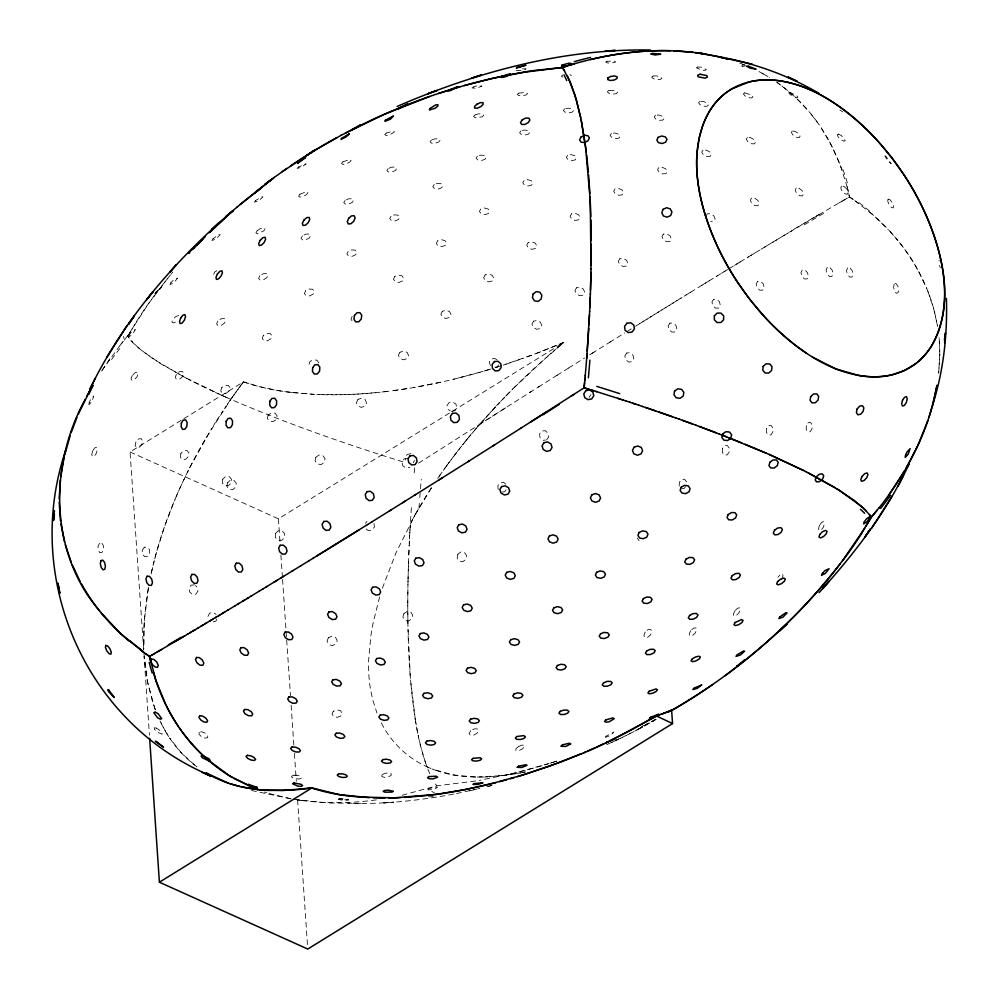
<?xml version="1.0" encoding="UTF-8"?>
<svg xmlns="http://www.w3.org/2000/svg" width="999" height="999" viewBox="0 0 999 999"><rect width="100%" height="100%" fill="white"/><g stroke="black" fill="none" stroke-linecap="round" stroke-linejoin="round"><path stroke-width="0.75" stroke-dasharray="5 3.75" d="M407.767 605.869L407.792 598.638M407.767 602.897L407.904 587.899M407.804 596.915L407.867 590.909M407.904 588.024L407.954 584.477M939.809 354.32L938.66 373.289M407.954 584.865L408.029 580.931M408.004 581.843L408.291 569.655M408.067 578.808L408.216 572.714M143.769 631.081L143.744 648.838M408.279 570.292L408.391 566.595M408.379 566.745L408.616 559.665M408.479 563.536L409.203 545.092M408.778 555.057L408.966 550.461M409.165 545.891L409.49 538.936M143.868 628.496L144.143 623.289M409.265 543.606L409.378 541.333M409.49 539.073L409.652 535.839M409.602 536.825L409.84 532.342M409.815 532.754L409.977 529.67M409.952 530.107L411.513 505.482M410.077 527.897L410.202 525.699M679.17 486.101L679.407 482.242L681.668 479.408L684.627 479.258L686.55 481.88M144.318 620.679L145.854 604.807M414.185 472.852L414.747 467.12M938.698 372.939L939.809 354.545L939.085 337.625M146.191 602.135L148.239 588.673M148.476 587.3L144.343 620.367L143.756 649.263M151.086 574.038C161.413 526.748 180.532 481.705 204.795 439.935M151.448 572.39L154.033 561.475M154.733 558.753L156.206 553.284M156.968 550.561L164.723 526.061L175.1 499.175M379.645 596.927L373.389 621.703A178.409 107.243 -65.7 0 0 370.891 635.701L368.668 659.565A146.703 88.187 -65.7 0 0 370.304 688.161L372.689 699.687L376.948 712.974M382.355 588.249L396.103 552.609L415.247 514.535M352.172 316.258L350.999 319.23L352.185 320.941M938.91 260.914L939.185 260.227M781.643 579.258L783.029 575.923L782.529 573.938L780.419 574.475L777.959 577.222M176.236 496.515L178.546 491.208M213.661 274.313L214.723 271.965L219.83 268.868M179.72 488.573L188.386 470.304M207.954 616.433L209.503 613.236L212.899 612.375L216.171 614.348M216.87 619.068L215.834 621.203L212.437 622.065M189.685 467.719L211.913 428.047M410.939 522.39L412.749 519.043M413.124 518.369L414.535 515.809M705.993 216.121L707.292 213.798L710.526 213.649L713.786 215.759L715.172 218.906L713.873 221.229L710.639 221.378M415.209 514.622L432.155 486.713M415.821 513.523L418.968 508.041M128.584 334.603L119.818 345.666M498.601 364.76L497.44 366.758L495.029 367.257M419.605 506.955L421.828 503.209A319.78 192.22 -65.7 0 1 431.668 487.45M129.558 332.942L148.027 304.345L167.67 278.334M206.244 437.462L231.581 398.226M213.636 425.262L215.147 422.864M413.199 462.637L414.535 460.514M216.671 420.454L222.864 410.964M589.048 397.515L590.983 394.58M224.425 408.628L226.011 406.293M437.687 478.434L442.632 471.328M227.597 403.958L230.794 399.35C287.7 423.913 346.328 444.28 405.482 462.662M231.431 398.439L234.877 393.606M231.943 397.727L232.58 396.828M109.927 358.753L100.837 372.09L120.28 345.105M546.54 439.985L548.638 437.013L548.089 433.166L545.204 430.706L541.67 431.068L539.56 434.041L540.109 437.874L543.006 440.334L545.354 440.097M443.344 470.317L445.492 467.32M233.716 395.217L234.365 394.318M234.74 393.793L235.764 392.357M235.527 392.694L238.087 389.173M447.165 465.01L441.895 472.352A319.78 192.22 -65.7 0 0 437.587 478.583M236.151 391.82L236.676 391.121M446.216 466.321L450.574 460.389M237.924 389.398L240.559 385.826M239.123 387.762L239.772 386.875M448.389 463.349L459.465 448.788M240.322 386.126L243.169 382.33M241.733 384.253L242.382 383.379M365.397 523.351L366.958 521.278M451.311 459.415L453.521 456.481M242.745 382.879L243.556 381.805L257.992 386.288L276.673 390.359A168.731 89.66 -3.9 0 0 286.426 391.87L313.349 394.355M454.258 455.519L456.481 452.622M457.23 451.66L464.747 442.17M460.214 447.839L461.725 445.941M506.106 489.847L504.545 491.808L500.936 492.095M685.564 486.688L684.053 488.573L681.093 488.723M462.475 444.992L463.998 443.119M464.622 442.332L465.646 441.071M170.454 274.925L157.305 291.596A675.711 540.297 50.6 0 0 150.986 300.162A690.484 552.31 50.4 0 0 138.861 317.744L127.722 336.114L124.326 340.122M121.691 343.344L123.039 341.683M465.509 441.233L467.794 438.449M466.271 440.309L467.033 439.373M467.694 438.573L477.023 427.485M468.556 437.512L470.866 434.752M171.079 274.163L172.827 272.065M471.628 433.828L473.176 431.993M474.712 430.169L478.071 426.273M477.822 426.561L480.969 422.939M478.596 425.649L479.383 424.762M480.157 423.863L499.625 402.497M481.78 422.015L485.027 418.356M485.839 417.445L489.098 413.823M489.922 412.924L491.558 411.138M492.382 410.239L495.679 406.693M496.503 405.806L504.795 397.09M500.636 401.423L511.5 390.272M505.631 396.228L512.862 388.898M512.337 389.423L515.072 386.7A638.111 383.566 -65.7 0 1 542.32 361.014L563.861 342.382L535.601 353.721L503.296 365.085M514.023 387.737L546.478 357.292M547.34 356.531L552.547 351.985M553.409 351.236L556.018 349.001M556.893 348.251L558.628 346.778M559.502 346.041L562.112 343.831M562.699 75.037L561.338 76.186L562.949 77.16M562.986 343.107L563.861 342.382L543.643 350.624M418.593 463.149L531.106 391.62M538.261 387.1L560.027 373.414M529.47 392.644L539.66 386.226M568.631 368.007L584.627 357.979M556.955 375.349L570.042 367.132M591.957 353.396L610.851 341.596M589.772 354.77L594.143 352.035M626.972 331.556L631.393 328.808M609.515 342.432L624.787 332.917M639.497 323.776L686.575 294.68M635.451 326.286L639.947 323.489A856.817 28.771 -33.2 0 1 682.03 297.477M143.669 650.062L130.057 451.96L182.842 419.33M183.941 418.656L243.556 381.805M130.057 451.96L278.421 518.806L563.861 342.382M686.101 294.98L690.371 292.345M701.66 285.427L706.068 282.717M702.135 285.127L690.147 292.482M716.433 276.386L727.771 269.468M709.078 280.881L717.694 275.612M705.381 283.142L709.977 280.332M734.452 265.397L737.999 263.237M729.02 268.706L741.533 261.101M721.503 273.289L725.274 270.991M747.165 257.68L751.985 254.757M740.022 262.013L748.526 256.855M760.988 249.313L765.634 246.516M755.431 252.685L762.249 248.551M750.686 255.544L757.592 251.361M772.314 242.495L777.309 239.485M768.98 244.493L774.138 241.396M764.347 247.29L770.916 243.331M783.516 235.764L791.82 230.806M780.431 237.612L788.623 232.705M775.624 240.497L782.18 236.563M789.535 232.168L816.495 216.146M816.37 216.209L819.305 214.485M818.88 214.735L840.783 201.923M841.658 201.411L849.437 196.915L853.283 199.513M838.985 202.959L842.307 201.036M846.315 198.714L847.464 198.064M843.743 200.212L845.079 199.438M848.501 197.452L849.437 196.915L858.416 203.184M656.281 719.317L649.462 723.189M637.999 729.407L654.857 720.129L634.84 731.068M644.33 726.011L646.041 725.074M640.921 727.859L642.632 726.935M655.656 719.243L649.712 722.364M639.21 728.771L632.379 732.342M645.566 724.487L648.326 723.076M633.778 731.618L622.19 737.437M630.669 733.216L625.536 735.788M641.408 726.573L644.18 725.174M620.416 738.298L622.127 737.474M618.706 739.123L615.284 740.746M614.123 741.283L621.128 737.949L608.753 743.706M611.875 742.332L613.586 741.545M606.755 744.667L608.466 743.893M178.521 315.459L175.487 316.77L172.765 319.505L171.94 322.053L173.489 322.939L176.523 321.628M540.709 351.773L534.802 354.021M531.83 355.144L522.827 358.416M519.817 359.49L513.736 361.601M510.676 362.637L504.52 364.685M475.611 781.018L436.75 785.813L401.885 795.329M554.632 761.812L556.88 761.076M501.86 365.547L494.68 367.832M556.306 761.263L544.842 764.847M495.204 367.669L498.326 366.683M550.124 763.236L553.508 762.162M548.988 763.573L514.66 773.051L479.195 780.419M485.939 370.492L492.082 368.631M488.936 369.593L482.629 371.466M542.045 765.684L531.918 768.581A805.331 644.03 50.6 0 1 504.12 775.474L476.186 777.135M483.004 371.353C429.145 387.025 373.014 396.64 316.77 394.505M480.057 372.215L453.084 379.358M456.506 793.531L476.91 789.098M469.455 790.908L479.97 788.361M440.971 382.167L413.261 387.612M451.398 411.438L455.069 410.639L456.918 407.53L455.844 403.946L452.485 401.985L448.801 402.784L446.953 405.881L448.039 409.465L450.274 410.776M410.989 453.658L407.242 454.445L405.232 457.629L405.844 460.114M407.754 458.216L403.996 459.003L401.973 462.187L402.872 465.921L406.168 468.007L409.927 467.22M525.599 771.89L522.265 772.564M524.812 772.052L517.869 773.401M520.616 772.889L495.192 776.448M453.621 794.118C419.043 800.586 383.853 804.37 348.651 803.333M515.571 773.8L506.406 775.199M407.018 388.636L389.747 391.096M376.361 799.874C350.137 803.483 323.364 803.87 297.153 799.799M386.988 391.433L378.671 392.37M375.899 392.644L356.418 394.155A232.717 123.664 -3.9 0 1 343.294 394.692L317.133 394.53L291.558 392.532M194.543 584.865L191.096 585.189L189.061 588.136L189.623 591.97L192.457 594.455L195.891 594.13L197.927 591.183L197.365 587.35L195.479 585.689M522.465 68.769L526.061 68.931L520.804 70.604L516.046 70.542M433.204 796.69L428.509 796.815M494.155 776.523L488.399 776.91M487.574 776.947L485.114 777.047M484.303 777.072L467.382 776.747M360.701 803.358L328.321 802.946L296.091 799.637M475.374 777.122L452.559 774.824L432.555 769.143M466.583 776.685L462.637 776.323A319.78 192.22 -65.7 0 1 440.134 771.79L437.599 770.953M294.405 799.412L303.359 800.686L298.926 800.174M290.584 798.775L251.398 790.471M291.071 798.775L269.081 793.506M745.042 66.034L741.683 65.884L745.741 67.832M264.348 792.007L266.708 792.769M436.763 770.679C412.937 762.786 392.407 745.391 381.318 722.789M739.56 63.037L745.104 65.172M742.557 64.161L745.429 65.297M430.969 768.506L426.923 766.745L425.899 763.923M226.598 397.502L230.794 399.35L215.397 392.445M226.011 397.24L223.064 395.929M222.477 395.666L183.966 376.96L154.121 359.515M213.761 391.695L207.342 388.673M205.769 387.924L199.638 384.952M198.139 384.215L192.308 381.293M190.884 380.569L188.087 379.121M186.701 378.409L160.702 363.723L142.32 351.074M758.94 71.516L768.006 76.598M761.925 73.102L769.692 77.635M496.865 359.665L494.605 358.391L490.984 359.153L489.248 362.137L490.434 365.597M569.88 74.625L571.49 75.599M839.859 110.002L842.669 111.813M153.172 358.878L139.398 348.713L130.794 340.384M776.648 82.205C793.281 93.756 807.741 108.367 819.317 124.975M777.135 82.542L779.545 84.266M854.744 200.537L872.602 214.548L888.248 229.57M366.196 529.033L368.269 530.594L372.115 530.057L374.438 526.948L373.901 523.089M197.053 766.882C180.969 755.094 168.431 738.873 159.99 720.878M781.917 86.014L795.341 97.303M194.53 764.972L181.331 752.821L169.755 738.161M141.596 350.499L132.904 342.707L127.722 336.114L128.571 337.512M869.817 212.175C888.96 228.234 905.431 247.602 917.557 269.493M505.644 484.128L503.796 482.43L500.187 482.729L497.864 485.676L498.176 489.56M797.452 99.288L809.24 111.876M890.171 231.631L897.676 240.284M811.063 114.061L819.567 125.35L828.383 139.46M436.75 785.813L435.402 783.978M899.5 242.545C915.034 262.013 926.91 284.503 933.653 308.516M318.868 362.912L316.983 360.252L313.286 359.702L309.927 361.601L308.891 364.81L310.764 367.47M637.25 538.099L639.035 540.696M821.203 127.76L832.991 148.177L842.194 170.167M168.694 736.55L166.633 733.266M165.634 731.593L160.052 721.003M829.707 141.858L839.709 163.399L847.339 187.437M918.98 272.128L926.697 288.436M429.795 773.763C417.345 744.417 413.748 712.225 410.577 680.781M927.971 291.583L933.615 308.366L937.649 326.461M155.22 709.565L153.097 703.533M155.27 709.69L147.652 682.717L143.956 653.796M425.562 762.949L421.029 747.639M152.435 701.485L147.09 679.795L144.093 656.256L149.438 735.189M934.54 311.788L937.899 328.109M847.152 186.713L849.437 196.915L848.576 192.645M420.616 745.966L418.206 735.351M939.622 265.309L940.209 267.807M847.789 189.261L848.201 191.009M417.832 733.491L415.671 721.728M415.322 719.68L410.364 678.259M410.377 678.433L407.942 626.398M939.197 338.723L939.809 351.186M410.164 675.724L409.278 662.662M278.421 518.806L280.12 543.656M280.894 555.019L282.455 577.834M282.555 579.383L286.576 638.411M286.688 639.959L290.497 695.878M291.134 705.194L293.881 745.579M294.418 753.346L296.316 781.305M297.59 799.937L307.754 949.05M409.128 659.977L408.391 643.493M408.291 640.684L407.992 629.283M407.942 626.548L407.767 605.681M407.892 623.501L407.767 608.841M291.621 392.42A154.833 82.28 -3.9 0 1 243.431 381.905M479.32 424.525A805.331 27.223 -33.2 0 1 506.318 407.405M858.953 202.635A323.414 268.756 -30.3 0 1 870.291 211.713M843.056 169.755A330.969 254.121 -35.3 0 1 848.276 186.226M111.551 359.528A323.414 262.113 -28.8 0 1 121.416 346.553M804.257 224.837A684.015 22.215 -33.1 0 1 824.45 212.912M794.043 229.246A790.209 26.873 -33.2 0 1 818.556 214.698M124.063 338.848A314.935 52.085 13.8 0 1 123.664 336.338M434.278 792.644A312.937 66.421 -83.3 0 1 431.78 791.408M418.968 508.329A312.937 59.965 -86.7 0 1 419.368 502.822M419.767 497.514A312.937 59.965 -86.7 0 1 421.266 479.295M275.387 533.566L275.337 537.462L278.022 540.234L281.868 540.259L284.628 537.524L284.678 533.628L281.993 530.856L278.147 530.831L275.387 533.566M766.583 428.608L766.47 432.492L768.268 435.089L770.903 434.89L772.851 432.005L772.951 428.121L771.166 425.524L768.518 425.724L766.583 428.608M722.477 448.588L722.352 452.46L724.263 455.082L727.085 454.907L729.17 452.035L729.295 448.164L727.384 445.542L724.562 445.716L722.477 448.588M806.368 425.624L806.168 429.483L807.729 432.03L810.139 431.78L812 428.871L812.199 425.012L810.639 422.465L808.216 422.714L806.368 425.624M199.188 732.217L199.026 734.253L201.436 736.7L204.995 738.124L207.617 737.687L207.78 735.651L205.369 733.204L201.81 731.78L199.188 732.217M381.98 774.837L381.805 776.523L384.415 777.397L388.261 776.935L391.096 775.411L391.271 773.726L388.661 772.851L384.815 773.313L381.98 774.837M227.385 482.904L226.998 486.7L229.32 489.435L232.979 489.522L235.839 486.913L236.226 483.116L233.903 480.369L230.245 480.282L227.385 482.904M222.74 479.158L222.327 482.929L224.613 485.664L228.247 485.739L231.106 483.116L231.506 479.333L229.221 476.61L225.587 476.535L222.74 479.158M89.211 402.609L88.886 404.732L91.883 401.523L93.794 395.954L90.784 399.15L89.211 402.609M180.919 453.296L180.332 456.955L182.255 459.453L185.577 459.328L188.336 456.643L188.936 452.984L187 450.487L183.691 450.611L180.919 453.296M888.086 199.163L887.736 201.211L889.11 204.633L891.383 207.417L893.231 207.942L893.568 205.894L892.207 202.485L889.922 199.7L888.086 199.163M315.796 457.292L315.16 461.001L317.407 463.998L321.241 464.523L324.4 462.275L325.037 458.566L322.789 455.569L318.956 455.032L315.796 457.292M457.854 554.258L457.155 558.079L459.215 561.151L462.812 561.675L465.859 559.353L466.545 555.544L464.498 552.459L460.901 551.935L457.854 554.258M894.167 284.128L893.581 287.25L894.492 291.021L896.365 293.256L898.089 292.632L898.663 289.51L897.764 285.739L895.891 283.504L894.167 284.128M135.901 441.883L135.152 445.454L136.588 447.664L139.373 447.215L141.858 444.38L142.607 440.809L141.171 438.598L138.399 439.048L135.901 441.883M92.582 451.011L91.758 454.607L92.557 456.68L94.53 456.006L96.503 452.972L97.328 449.375L96.528 447.302L94.555 447.989L92.582 451.011M268.194 415.035L267.382 418.544L269.43 421.278L273.127 421.64L276.323 419.418L277.135 415.909L275.087 413.174L271.391 412.812L268.194 415.035M403.933 613.511L402.897 617.157L404.745 620.242L408.379 620.966L411.688 618.905L412.712 615.259L410.864 612.175L407.23 611.45L403.933 613.511M221.703 387.699L220.767 391.009L222.54 393.369L226.011 393.381L229.121 391.046L230.07 387.724L228.284 385.377L224.825 385.364L221.703 387.699M819.642 525.062L818.531 528.583L819.18 530.669L821.178 530.119L823.376 527.235L824.475 523.713L823.838 521.628L821.84 522.19L819.642 525.062M605.881 736.263L605.519 737.412L610.988 735.202L613.985 731.992L605.881 736.263M176.336 374.375L175.275 377.56L176.698 379.495L179.77 379.071L182.705 376.523L183.779 373.339L182.355 371.403L179.271 371.828L176.336 374.375M129.433 334.79L128.671 336.925L132.343 334.69L135.377 329.495L131.706 331.73L129.433 334.79M328.309 637.824L327.06 641.271L328.771 644.492L332.467 645.616L335.951 643.968L337.212 640.521L335.489 637.3L331.805 636.176L328.309 637.824M263.399 335.427L262.275 338.449L263.986 340.671L267.52 340.809L270.816 338.773L271.94 335.764L270.242 333.541L266.696 333.404L263.399 335.427M132.218 375.699L131.019 378.833L131.943 380.444L134.44 379.583L137.05 376.76L138.249 373.626L137.325 372.015L134.828 372.877L132.218 375.699M841.495 186.026L840.733 188.024L842.157 191.259L844.942 193.818L847.464 194.218L848.226 192.208L846.802 188.973L844.018 186.413L841.495 186.026M645.254 632.005L643.88 635.352L644.792 637.612L647.477 637.487L650.337 635.027L651.723 631.693L650.799 629.42L648.126 629.557L645.254 632.005M847.614 267.982L846.515 270.604L847.339 274.35L849.6 277.023L851.972 277.073L853.059 274.45L852.234 270.704L849.974 268.032L847.614 267.982M217.819 321.066L216.596 323.926L218.032 325.699L221.291 325.349L224.463 323.102L225.687 320.242L224.251 318.469L220.991 318.818L217.819 321.066M305.619 290.796L304.383 293.556L306.056 295.679L309.628 295.929L313.037 294.143L314.26 291.371L312.587 289.248L309.016 289.011L305.619 290.796M827.247 267.432L826.073 270.03L826.935 273.751L829.345 276.398L831.867 276.436L833.054 273.826L832.179 270.117L829.782 267.457L827.247 267.432M394.767 276.436L393.519 279.183L395.229 281.668L398.913 282.43L402.41 281.019L403.658 278.271L401.935 275.786L398.251 275.025L394.767 276.436M734.877 610.814L733.366 614.073L733.89 616.058L736.138 615.621L738.798 613.024L740.309 609.777L739.784 607.779L737.537 608.216L734.877 610.814M690.771 630.656L689.248 633.89L689.884 635.976L692.319 635.689L695.129 633.191L696.653 629.957L696.003 627.872L693.568 628.159L690.771 630.656M333.329 711.188L332.005 713.948L333.666 716.495L337.337 717.332L340.846 715.971L342.17 713.211L340.497 710.664L336.838 709.827L333.329 711.188M796.215 188.037L795.192 190.147L796.603 193.319L799.625 195.704L802.484 195.891L803.508 193.781L802.097 190.609L799.075 188.237L796.215 188.037M802.222 270.017L800.961 272.627L801.86 276.311L804.407 278.921L807.092 278.921L808.366 276.311L807.467 272.627L804.919 270.017L802.222 270.017M357.979 399.425L356.381 402.659L357.767 405.956L361.313 407.38L364.96 406.081L366.558 402.847L365.172 399.55L361.626 398.126L357.979 399.425M259.89 275.774L258.591 278.371L260.052 280.02L263.424 279.77L266.733 277.772L268.032 275.175L266.571 273.514L263.199 273.763L259.89 275.774M348.189 251.436L346.903 253.983L348.539 256.019L352.147 256.343L355.607 254.77L356.893 252.223L355.257 250.187L351.648 249.862L348.189 251.436M399.962 352.247L398.414 355.307L399.85 358.429L403.421 359.802L407.043 358.616L408.591 355.569L407.155 352.435L403.584 351.061L399.962 352.247M170.954 282.63L169.93 284.628L173.863 282.842L177.56 278.122L173.614 279.907L170.954 282.63M442.382 311.263L440.871 314.136L442.345 317.133L445.929 318.506L449.525 317.432L451.036 314.56L449.562 311.551L445.979 310.19L442.382 311.263M99.563 543.281L98.014 546.166L98.089 550.062L99.725 552.672L101.973 552.472L103.509 549.587L103.446 545.691L101.811 543.081L99.563 543.281M757.592 281.368L756.181 284.016L757.105 287.675L759.827 290.209L762.749 290.135L764.16 287.487L763.236 283.828L760.514 281.293L757.592 281.368M751.535 198.102L750.361 200.312L751.76 203.446L754.932 205.682L758.004 205.694L759.19 203.484L757.791 200.337L754.62 198.114L751.535 198.102M437.712 240.834L436.338 243.381L437.937 245.816L441.57 246.703L445.129 245.542L446.503 242.994L444.905 240.572L441.258 239.673L437.712 240.834M485.139 274.925L483.666 277.635L485.164 280.532L488.748 281.918L492.32 280.969L493.793 278.259L492.307 275.362L488.711 273.988L485.139 274.925M257.13 230.757L255.931 232.904L257.405 233.816L263.861 230.831L265.047 228.684L263.574 227.76L260.289 228.621L257.13 230.757M391.046 216.209L389.71 218.569L391.333 220.529L394.967 220.929L398.464 219.555L399.787 217.183L398.164 215.222L394.543 214.822L391.046 216.209M528.171 242.557L526.735 245.105L528.246 247.902L531.83 249.325L535.377 248.514L536.825 245.966L535.302 243.169L531.73 241.758L528.171 242.557M302.36 235.951L301.011 238.324L302.497 239.897L305.956 239.735L309.34 237.949L310.689 235.577L309.203 234.003L305.756 234.166L302.36 235.951M663.386 234.116L661.987 236.563L663.361 239.723L666.683 241.746L670.029 241.446L671.428 238.998L670.054 235.826L666.72 233.816L663.386 234.116M428.471 788.835L427.884 789.872L433.878 789.485L437.55 787.249L435.314 786.975L428.471 788.835M713.486 299.35L711.95 302.06L712.861 305.719L715.696 308.204L718.793 308.042L720.341 305.332L719.417 301.661L716.583 299.188L713.486 299.35M533.578 321.166L531.943 324.026L533.191 327.385L536.6 329.283L540.159 328.596L541.795 325.736L540.559 322.377L537.15 320.492L533.578 321.166M576.535 287.799L574.974 290.522L576.273 293.806L579.67 295.704L583.179 295.13L584.74 292.407L583.428 289.123L580.032 287.225L576.535 287.799M619.792 258.753L618.319 261.338L619.655 264.548L623.026 266.496L626.46 266.046L627.946 263.461L626.598 260.252L623.226 258.304L619.792 258.753M155.819 292.07L154.758 293.881L158.254 291.371L161.813 286.713L155.819 292.07M480.794 208.991L479.42 211.363L481.019 213.699L484.665 214.648L488.211 213.649L489.585 211.276L487.987 208.928L484.34 207.979L480.794 208.991M571.478 213.886L570.067 216.271L571.603 218.993L575.174 220.454L578.683 219.805L580.082 217.42L578.558 214.698L574.987 213.224L571.478 213.886M792.257 130.994L791.358 132.517L793.019 135.09L796.278 137.225L799.225 137.662L800.124 136.139L798.451 133.554L795.192 131.431L792.257 130.994M345.08 200.462L343.768 202.647L345.354 204.096L348.876 203.983L352.297 202.36L353.596 200.175L352.023 198.726L348.489 198.838L345.08 200.462M669.829 323.214L668.156 326.011L669.03 329.695L671.952 332.13L675.187 331.88L676.86 329.096L675.986 325.399L673.076 322.964L669.829 323.214M615.034 188.873L613.673 191.096L615.222 193.769L618.768 195.317L622.24 194.83L623.588 192.607L622.04 189.935L618.493 188.386L615.034 188.873M434.14 184.528L432.792 186.713L434.403 188.599L438.037 189.073L441.558 187.874L442.907 185.689L441.296 183.804L437.662 183.317L434.14 184.528M524.113 180.507L522.739 182.705L524.338 184.965L527.984 185.976L531.53 185.14L532.904 182.942L531.293 180.669L527.647 179.67L524.113 180.507M658.853 167.557L657.554 169.63L659.115 172.253L662.637 173.901L666.033 173.601L667.32 171.528L665.759 168.906L662.25 167.258L658.853 167.557M626.635 353.034L624.825 355.906L625.636 359.64L628.583 362.05L631.942 361.725L633.753 358.853L632.941 355.132L629.994 352.709L626.635 353.034M747.377 137.512L746.278 139.236L747.901 141.821L751.285 143.731L754.457 143.868L755.556 142.145L753.933 139.573L750.549 137.65L747.377 137.512M470.766 730.719L469.105 733.341L470.192 735.227L473.401 735.264L476.835 733.428L478.496 730.806L477.41 728.933L474.213 728.895L470.766 730.719M702.946 150.2L701.735 152.11L703.321 154.708L706.78 156.481L710.089 156.381L711.3 154.47L709.715 151.873L706.256 150.1L702.946 150.2M213.112 238.661L211.9 240.497L216.009 239.036L220.13 234.74L218.931 234.59L213.112 238.661M299.875 194.268L298.576 196.241L300.025 197.128L303.371 196.416L306.656 194.518L307.967 192.557L306.518 191.671L299.875 194.268M567.644 155.307L566.296 157.33L567.907 159.528L571.54 160.627L575.062 159.952L576.423 157.929L574.812 155.732L571.178 154.645L567.644 155.307M388.149 168.569L386.8 170.554L388.361 171.953L391.92 171.94L395.392 170.517L396.74 168.519L395.192 167.12L391.633 167.145L388.149 168.569M477.46 156.106L476.086 158.104L477.697 159.915L481.331 160.477L484.877 159.44L486.251 157.43L484.64 155.632L481.006 155.07L477.46 156.106M144.268 547.252L142.27 550.162L142.445 554.045L144.693 556.643L147.69 556.406L149.688 553.496L149.513 549.612L147.265 547.015L144.268 547.252M611.425 133.466L610.102 135.315L611.725 137.462L615.334 138.636L618.831 138.174L620.154 136.326L618.531 134.178L614.922 132.992L611.425 133.466M520.991 130.844L519.617 132.667L521.216 134.403L524.862 135.027L528.409 134.191L529.795 132.355L528.184 130.619L524.55 129.995L520.991 130.844M431.468 140.06L430.07 141.87L431.605 143.194L435.189 143.257L438.711 142.033L440.097 140.222L438.561 138.898L434.977 138.836L431.468 140.06M342.907 161.801L341.521 163.586L342.944 164.423L346.341 163.836L349.725 162.163L351.111 160.389L349.687 159.54L342.907 161.801M255.707 200.449L254.358 202.123L258.566 200.861L262.999 196.978L261.813 196.803L255.707 200.449M564.747 108.841L563.374 110.464L564.972 112.125L568.618 112.825L572.165 112.175L573.551 110.552L571.94 108.891L568.306 108.192L564.747 108.841M655.556 115.235L654.158 116.846L655.681 118.943L659.24 120.292L662.737 120.105L664.135 118.506L662.612 116.408L659.065 115.047L655.556 115.235M475.012 114.885L473.576 116.483L475.099 117.72L482.242 116.833L483.678 115.222L482.142 113.986L478.558 113.849L475.012 114.885M386.201 133.092L384.74 134.665L386.138 135.439L389.573 134.952L394.493 131.918L393.094 131.144L386.201 133.092M298.639 166.945L297.178 168.444L301.448 167.295L306.131 163.824L298.639 166.945M608.753 90.372L607.38 91.783L608.99 93.344L612.624 94.143L616.171 93.719L617.532 92.308L615.921 90.747L608.753 90.372M699.937 101.299L698.551 102.66L700.037 104.683L703.533 106.194L706.98 106.306L708.366 104.957L706.88 102.934L703.383 101.411L699.937 101.299M518.781 93.094L517.32 94.48L518.831 95.617L522.427 95.817L526.011 94.98L527.46 93.594L525.949 92.47L518.781 93.094M518.294 746.64L515.846 748.913L515.921 750.611L518.469 750.736L521.99 749.213L524.425 746.94L524.363 745.242L521.815 745.129L518.294 746.64M653.034 76.049L651.698 77.198L653.309 78.646L656.942 79.558L660.451 79.396L661.788 78.259L660.164 76.798L656.543 75.887L653.034 76.049M744.717 92.845L743.368 93.869L744.817 95.804L748.214 97.515L751.573 98.014L752.921 97.003L751.473 95.067L744.717 92.845M473.576 86.901L472.003 88.012L476.798 88.199L481.955 86.026L477.147 85.852L473.576 86.901M606.955 61.251L605.644 62.1L607.305 62.9L610.976 63.199L615.809 61.963L614.148 61.151L606.955 61.251M697.664 67.008L696.39 67.795L701.635 70.167L705.094 70.342L706.368 69.555L701.123 67.183L697.664 67.008M790.084 92.445L788.835 92.969L790.246 94.755L796.678 97.777L797.926 97.253L796.515 95.479L790.084 92.445M838.598 134.141L837.237 134.69L838.198 136.988L840.933 139.685L843.843 141.209L845.216 140.647L841.508 135.652L838.598 134.141M294.043 775.199L291.621 776.161L292.033 777.709L298.913 779.108L301.336 778.146L300.924 776.598L297.902 775.374L294.043 775.199M339.747 799L338.524 799.462L343.956 800.436L348.651 799.924L339.747 799M340.222 798.551L338.211 799.113L342.482 800.074L348.276 799.35L340.222 798.551M491.845 785.476L485.901 786.925L491.82 785.489M384.815 802.809L383.666 802.946L393.781 802.197L384.815 802.809M156.381 728.109L154.283 727.771L154.483 729.332L156.855 731.867L162.1 734.228L161.9 732.679L159.528 730.144L156.381 728.109M885.851 156.231L884.764 155.881L887.774 160.851L891.208 163.624L885.851 156.231"/><path stroke-width="1.5" d="M946.415 298.351C947.502 334.403 943.618 370.529 932.616 404.982L928.895 417.495M591.096 265.322L591.233 244.156M591.033 269.181L590.247 200.762L585.464 145.654L581.231 120.142L576.435 100L570.229 81.943L563.598 69.368L562.25 67.532L523.389 72.328L493.044 78.259L464.173 85.589M59.191 499.025L60.34 480.057M591.046 268.868L590.359 294.493M590.971 272.415L590.509 290.147M590.384 293.681L589.647 311.513M590.259 297.215L589.822 307.742M589.66 311.213L586.7 358.379M589.497 314.685L588.948 324.95M588.761 328.321L587.262 350.986M587.037 354.071L585.227 376.024M585.289 375.274L584.078 387.837L520.541 428.409M584.815 380.507L585.014 378.321M584.615 382.555L584.078 387.837L596.69 391.67M54.446 514.448L53.559 520.504L54.308 510.626L54.558 511.276M60.714 476.873L64.061 457.842M936.962 385.264C929.058 430.557 907.242 472.527 878.72 508.241M936.837 386.001L932.616 404.982M64.785 454.682L70.105 435.851M66.384 448.364C22.977 573.126 81.394 715.784 201.536 771.74M71.141 432.742L76.935 417.42M927.859 420.604L918.131 444.917L906.28 467.907M78.247 414.31L90.472 389.448M85.102 399.612C48.951 465.272 49.313 552.297 99.5 610.801M95.392 378.097L89.635 389.535C123.214 320.092 174.775 260.539 233.017 210.577L209.778 232.143M819.068 592.657C851.523 556.893 881.68 518.444 903.608 475.249M898.188 485.976L909.365 463.811M86.576 396.728L89.61 391.021M906.655 467.457L908.228 464.473M904.682 470.641L889.073 494.592M865.958 526.198L871.278 517.232L879.182 507.679M864.622 528.371L842.469 560.726M127.148 325.362L106.943 357.13M861.513 533.304L871.278 517.232L877.309 510.002M871.852 527.984L892.057 496.216M867.082 533.404L864.697 537.375L870.416 528.995L867.794 532.405M842.881 560.189L840.072 563.898A790.209 631.868 50.6 0 1 816.458 592.532C788.96 623.676 757.866 651.585 724.4 676.173M737.387 665.509L736.775 666.321L744.505 659.827M840.184 563.748C794.43 623.214 736.425 673.114 671.453 710.551M189.935 251.698L188.674 253.296L189.598 252.909M193.544 248.701L202.797 239.098M196.803 245.279L205.095 236.788M190.846 250.811L194.355 247.627M209.203 232.705L229.495 213.711M232.954 210.639L236.925 207.18M236.588 207.467L274.35 177.36M240.197 204.37L270.417 180.27M273.976 177.635L286.85 168.456M282.317 171.628L313.374 151.174L341.159 135.265M712.662 684.54L708.603 687.324A856.817 685.177 50.5 0 1 670.841 710.913M571.116 396.141L573.663 394.518M493.031 445.841L520.929 428.159M467.894 461.738L494.717 444.78M439.398 479.67L469.318 460.839M414.947 495.005L442.045 478.009M402.647 502.697L415.821 494.455M389.485 510.914L405.294 501.048M372.028 521.79L390.959 510.002M367.457 524.637L372.115 521.74M367.694 524.487L312.899 558.366M149.638 738.286L159.39 882.204L311.938 787.911L339.26 794.642L369.355 797.689M670.217 710.776L671.628 710.152L672.539 723.576L307.754 949.05L159.39 882.204M308.853 560.864L313.411 558.054M669.929 711.201L671.628 710.152L668.493 712.075M300.449 566.021L309.066 560.726M291.945 571.228L300.824 565.784M281.306 577.734L292.932 570.629M283.529 576.373L266.283 586.888M273.726 582.355L277.497 580.057M262.612 589.123L267.008 586.45M258.903 591.371L262.949 588.923M250.911 596.228L258.978 591.333M246.953 598.626L251.835 595.666M243.019 600.998L248.314 597.802M238.012 604.033L244.842 599.899M234.653 606.056L239.123 603.359M227.585 610.314L235.24 605.694M228.084 610.014L218.569 615.734M221.691 613.861L224.862 611.95M215.484 617.582L220.042 614.847M216.321 617.082L209.465 621.178M205.344 623.651L212.625 619.293M206.531 622.939L198.039 627.996M200.811 626.348L203.646 624.662M198.189 627.909L190.022 632.767M192.632 631.206L195.305 629.62M187.462 634.278L191.171 632.08M187.725 634.128L156.693 652.31M182.505 637.2L184.952 635.764M161.551 649.487L149.563 656.43L145.717 653.846M153.921 653.908L155.257 653.134M151.536 655.294L152.685 654.632M150.499 655.893L149.563 656.43L140.584 650.162M336.813 137.612L332.48 140.01A856.817 685.177 50.5 0 0 290.397 166.009M340.921 135.389L383.953 114.448L429.582 96.478M345.529 132.942C396.428 106.331 450.974 86.463 507.342 75.225A675.711 540.484 50.6 0 1 523.601 72.278M605.981 742.719L607.804 741.845M604.145 743.581L596.753 747.002M594.892 747.851L587.362 751.186M671.003 710.426L669.268 711.176M670.054 710.851L668.319 711.575M583.553 752.821L585.464 751.997M488.036 784.59L523.826 774.737L558.054 763.024A454.657 241.608 -3.9 0 0 579.732 754.432C607.704 743.706 633.441 727.747 660.027 714.572M669.118 711.251L664.298 713.124M581.68 753.608L548.688 766.445L517.47 776.66M397.127 106.443C476.873 71.878 562.924 48.551 650.349 50.012M668.156 711.638L663.324 713.473M664.135 713.186L662.337 713.81M663.161 713.536L661.35 714.148M662.175 713.873L659.203 714.834M438.336 93.506L459.915 86.801M567.282 65.922L562.25 67.532L540.047 69.88M659.028 714.884L658.204 715.134M569.218 65.322C601.96 55.357 636.201 49.813 670.466 50.724M574.338 63.811L562.25 67.532L564.535 70.792M658.029 715.184L657.192 715.421M510.339 778.733L513.911 777.709M657.03 715.471L656.181 715.709M656.018 715.759L672.539 723.576M506.743 779.744L499.512 781.693M495.879 782.642L466.183 789.372L439.46 793.893A243.993 129.658 -3.9 0 1 423.963 795.803L404.433 797.402M590.484 59.54C634.29 49.113 680.831 46.703 724.65 58.354M435.564 794.43L394.518 797.839L358.866 797.027M400.512 797.602L388.773 797.964M615.184 739.035L605.806 742.769L606.868 742.732M282.842 790.534L311.938 787.911A559.527 336.326 -65.7 0 1 294.555 789.897L269.181 790.459M282.292 790.546L260.677 789.884L241.658 786.9M384.877 798.001L373.214 797.839M673.751 50.837L693.281 52.373M268.644 790.434L265.946 790.284M265.409 790.259C246.416 789.073 227.485 784.502 210.664 775.474M696.503 52.772L715.509 56.094C751.748 62.338 787.025 74.575 818.768 93.244M726.885 58.529L752.247 64.148M718.618 56.806L724.75 58.367M239.947 786.5L229.845 783.641M727.784 59.216L725.761 58.654L728.146 59.328M584.078 387.837L589.335 389.41M591.358 390.035L593.518 390.684M595.791 391.383L620.367 399.163M617.682 398.301L623.426 400.149M621.878 399.65L626.51 401.161M626.061 401.011L630.244 402.385M629.632 402.185L639.198 405.344M632.792 403.221L635.976 404.27M638.586 405.144L642.744 406.531M642.432 406.431L675.774 417.919M645.704 407.53L655.606 410.901M658.953 412.038L672.389 416.733M228.184 783.091L206.244 772.976M675.624 417.882L679.682 419.318M679.145 419.13L696.003 425.237M682.517 420.342L692.632 424.001M695.691 425.124L719.305 434.028M699.362 426.486L716.008 432.754M256.793 789.322L257.405 789.547L233.916 778.471M719.093 433.941L726.685 436.9M256.194 789.098L254.995 788.623M722.589 435.289L769.505 454.57L805.956 471.678M729.095 437.837L741.882 442.944M254.408 788.386L229.308 775.711L207.517 759.54M745.029 444.23L766.258 453.159M769.168 454.42L803.583 470.479M207.055 774.437L210.976 776.285L201.81 772.065L205.732 773.913M805.856 471.628L838.748 489.91L862.349 507.017M808.291 472.864L834.852 487.524M209.141 774.637L206.119 772.901M812.324 357.018L835.726 368.881L858.566 375.412A175.312 104.608 58.3 0 0 909.927 367.595A169.68 101.249 58.3 0 0 918.256 361.576A166.246 99.201 58.3 0 0 938.673 330.931C949.387 300.125 944.392 266.296 934.202 236.051A165.846 98.951 58.3 0 0 905.781 177.635A169.705 101.261 58.3 0 0 895.916 163.249A175.325 104.608 58.3 0 0 840.384 107.368C823.151 94.893 803.621 84.94 782.504 81.269A175.312 104.608 58.3 0 0 731.53 89.023L726.36 92.495A167.62 100.012 58.3 0 0 709.34 111.513C690.284 144.743 695.292 185.702 707.042 220.517M232.33 777.547C212.787 765.996 195.754 750.311 182.317 732.03M836.588 488.586L854.307 500.462L866.295 510.851M800.686 349.225L806.493 353.259M144.256 652.822L120.492 633.491L101.324 613.061M129.183 641.171C110.04 625.112 93.569 605.744 81.443 583.853M206.169 758.353C189.81 743.706 176.373 725.848 166.533 706.218M863.186 507.779L870.341 515.709M869.505 514.572L871.278 517.232L870.629 516.133M181.269 730.594L179.221 727.697M178.222 726.223C167.17 709.802 158.853 691.57 153.446 672.539M80.02 581.218L72.303 564.91M567.457 75.949L574.862 94.743L580.744 117.757M165.734 704.607L155.944 680.631L149.563 656.43L150.687 661.862M71.166 562.1L65.347 544.83M64.548 541.883L60.877 523.838M581.181 119.942L586.276 152.023M60.464 520.779L59.191 502.16M586.613 154.758L588.361 171.928M588.623 174.925L589.885 193.544M590.059 196.753L590.821 216.583M590.909 219.98L591.221 240.659M655.519 715.896A472.352 251.011 -3.9 0 1 609.602 740.958M358.916 796.902A132.642 70.479 -3.9 0 1 311.763 788.049M890.521 495.292A323.414 265.359 -27.9 0 1 880.606 508.466M574.238 61.676A332.492 251.448 -37.6 0 1 590.521 57.443M596.778 386.401A330.969 60.202 17.7 0 1 619.692 393.643M860.464 509.378A332.492 50.874 17.1 0 1 864.635 513.299M589.872 360.127A323.414 72.827 -86.9 0 1 588.374 377.809M563.998 74.813A323.414 64.386 -86.1 0 1 566.783 80.594M523.551 72.128A690.484 552.185 50.6 0 1 539.997 69.705M181.256 637.262A690.484 22.702 -33.1 0 1 168.319 644.855M181.418 637.799A675.711 23.039 -33.2 0 1 174.775 641.708M546.465 411.95A675.711 23.289 -33.2 0 1 530.669 422.015M559.253 404.383A690.484 23.364 -33.2 0 1 543.019 414.747M141.071 649.637A323.414 267.595 -28.3 0 1 129.633 640.746M861.687 533.441A684.015 547.202 50.3 0 1 843.019 560.302M152.223 673.051A314.935 243.768 -32.1 0 1 149.213 662.424M487.999 784.54A287.425 152.735 -3.9 0 1 435.589 794.492M359.053 529.857A856.817 28.771 -33.2 0 1 316.97 555.869M800.686 349.175A175.287 104.595 58.3 0 1 745.242 293.294A169.68 101.249 58.3 0 1 735.252 278.696A165.822 98.938 58.3 0 1 707.03 220.517M714.372 315.821L714.322 319.717L717.007 322.49L720.853 322.515L723.613 319.78L723.663 315.884L720.978 313.112L717.132 313.087L714.372 315.821M226.149 421.341L226.049 425.224L227.834 427.822L230.482 427.622L232.417 424.737L232.53 420.866L230.732 418.256L228.097 418.456L226.149 421.341M269.83 401.311L269.705 405.182L271.616 407.804L274.438 407.629L276.523 404.757L276.648 400.886L274.737 398.264L271.915 398.439L269.83 401.311M944.554 338.898L944.692 342.732L945.441 332.842L944.554 338.898M696.94 153.746C694.917 185.327 703.97 216.558 716.857 245.105A167.27 99.813 58.3 0 0 737.037 281.443L749.075 298.376L762.162 314.173A176.598 105.37 58.3 0 0 798.089 347.315C817.856 362 840.696 373.751 865.484 376.348A176.835 105.519 58.3 0 0 892.294 374.725L904.232 370.567L914.934 364.223A167.595 100 58.3 0 0 931.955 345.204C955.206 303.571 942.931 252.585 924.437 211.613A167.27 99.8 58.3 0 0 904.27 175.275L892.232 158.329L879.145 142.545A176.623 105.382 58.3 0 0 843.206 109.403C823.438 94.718 800.599 82.954 775.811 80.357A176.811 105.494 58.3 0 0 749 81.993L731.543 89.048A169.705 101.261 58.3 0 0 722.801 95.342A166.246 99.188 58.3 0 0 702.672 125.662L699.163 138.074L696.94 153.746M181.381 423.027L181.156 426.885L182.667 429.42L185.04 429.158L186.888 426.236L187.125 422.39L185.602 419.842L183.229 420.117L181.381 423.027M312.687 367.607L312.45 371.466L314.373 374.088L317.332 373.938L319.593 371.104L319.83 367.245L317.907 364.623L314.947 364.772L312.687 367.607M607.904 77.934L607.729 79.62L610.339 80.494L614.185 80.032L617.02 78.509L617.195 76.823L614.585 75.961L610.739 76.424L607.904 77.934M763.161 366.433L762.774 370.229L765.097 372.977L768.755 373.064L771.615 370.442L772.002 366.645L769.68 363.911L766.021 363.823L763.161 366.433M354.445 315.484L353.933 319.28L355.719 321.878L358.753 321.79L361.251 319.043L361.75 315.259L359.965 312.65L356.943 312.749L354.445 315.484M429.67 108.641L429.47 110.015L435.214 108.204L437.799 106.081L437.999 104.708L435.701 104.883L429.67 108.641M905.544 455.282L905.206 457.405L908.216 454.195L910.114 448.626L907.117 451.823L905.544 455.282M810.664 396.703L810.064 400.362L812 402.859L815.309 402.734L818.081 400.05L818.668 396.391L816.745 393.893L813.423 394.031L810.664 396.703M105.769 645.404L105.432 647.452L106.793 650.861L109.078 653.658L110.914 654.183L111.264 652.135L109.89 648.713L107.617 645.928L105.769 645.404M674.6 391.071L673.963 394.78L676.211 397.777L680.044 398.314L683.204 396.066L683.84 392.345L681.593 389.348L677.759 388.823L674.6 391.071M533.141 293.993L532.455 297.802L534.502 300.886L538.099 301.411L541.146 299.088L541.845 295.279L539.785 292.195L536.188 291.671L533.141 293.993M100.911 560.714L100.337 563.836L101.236 567.619L103.109 569.842L104.833 569.218L105.419 566.108L104.508 562.325L102.635 560.089L100.911 560.714M857.142 408.978L856.393 412.55L857.829 414.747L860.601 414.298L863.099 411.463L863.848 407.892L862.412 405.681L859.627 406.131L857.142 408.978M902.497 400.374L901.672 403.971L902.472 406.044L904.445 405.369L906.418 402.335L907.242 398.738L906.443 396.665L904.47 397.34L902.497 400.374M722.677 433.928L721.865 437.437L723.913 440.172L727.609 440.534L730.806 438.311L731.618 434.802L729.57 432.067L725.873 431.705L722.677 433.928M89.298 392.345L88.774 394.255L93.082 385.139L89.298 392.345M769.879 462.312L768.93 465.621L770.716 467.982L774.175 467.982L777.297 465.646L778.233 462.337L776.46 459.977L772.989 459.965L769.879 462.312M385.377 120.205L385.015 121.354L390.484 119.143L393.481 115.934L385.377 120.205M681.181 487.225L680.132 490.434L682.017 493.094L685.714 493.643L689.073 491.745L690.109 488.536L688.236 485.876L684.527 485.339L681.181 487.225M819.754 534.453L818.93 537.012L820.479 537.887L823.513 536.575L826.235 533.841L827.06 531.293L825.511 530.407L822.477 531.718L819.754 534.453M180.669 318.044L179.52 321.541L180.132 323.601L182.143 323.039L184.378 320.179L185.527 316.695L184.927 314.623L182.904 315.185L180.669 318.044M816.295 476.823L815.221 480.007L816.645 481.943L819.729 481.518L822.664 478.971L823.725 475.786L822.302 473.851L819.23 474.275L816.295 476.823M864.385 521.728L863.623 523.851L867.294 521.615L870.329 516.421L866.657 518.656L864.385 521.728M663.049 209.378L661.788 212.824L663.511 216.046L667.195 217.17L670.691 215.522L671.94 212.075L670.229 208.853L666.533 207.73L663.049 209.378M728.184 514.572L727.06 517.582L728.758 519.817L732.304 519.955L735.601 517.919L736.725 514.897L735.014 512.674L731.48 512.537L728.184 514.572M861.95 476.585L860.751 479.72L861.675 481.331L864.172 480.469L866.782 477.647L867.981 474.513L867.057 472.902L864.56 473.763L861.95 476.585M151.536 659.128L150.774 661.138L152.198 664.372L154.982 666.932L157.505 667.32L158.267 665.322L156.843 662.087L154.058 659.527L151.536 659.128M639.085 532.504L637.911 535.476L639.697 538.049L643.393 538.711L646.828 537.087L648.001 534.115L646.216 531.543L642.519 530.881L639.085 532.504M57.967 583.379L59.815 593.119L57.967 583.379M348.663 218.319L347.277 221.653L348.201 223.926L350.874 223.788L353.746 221.341L355.12 217.994L354.208 215.734L351.523 215.859L348.663 218.319M217.357 274.088L215.971 277.422L216.471 279.408L218.581 278.871L221.041 276.136L222.427 272.789L221.928 270.804L219.83 271.341L217.357 274.088M147.028 576.273L145.941 578.896L146.766 582.642L149.026 585.314L151.386 585.364L152.485 582.742L151.661 578.995L149.4 576.323L147.028 576.273M774.537 530.257L773.313 533.104L774.749 534.877L778.009 534.527L781.181 532.28L782.404 529.433L780.968 527.659L777.709 527.996L774.537 530.257M685.963 559.215L684.74 561.975L686.413 564.098L689.984 564.335L693.381 562.549L694.617 559.79L692.944 557.667L689.372 557.417L685.963 559.215M777.647 581.555L776.598 583.903L778.109 584.827L781.293 583.778L784.277 581.381L785.339 579.033L783.828 578.109L780.644 579.158L777.647 581.555M596.59 572.327L595.342 575.074L597.065 577.559L600.749 578.321L604.233 576.91L605.481 574.163L603.771 571.678L600.087 570.916L596.59 572.327M129.083 323.276L128.584 324.35L134.303 315.971L129.083 323.276M260.202 240.322L258.691 243.569L259.216 245.567L261.463 245.13L264.123 242.532L265.634 239.285L265.11 237.287L262.862 237.725L260.202 240.322M303.871 220.155L302.347 223.389L302.997 225.474L305.432 225.187L308.229 222.69L309.752 219.455L309.116 217.37L306.681 217.657L303.871 220.155M658.154 137.375L656.83 140.135L658.503 142.682L662.162 143.519L665.671 142.158L666.995 139.398L665.334 136.851L661.663 136.014L658.154 137.375M191.908 574.425L190.634 577.035L191.533 580.719L194.081 583.329L196.778 583.329L198.039 580.719L197.14 577.035L194.593 574.425L191.908 574.425M196.516 657.454L195.492 659.565L196.903 662.737L199.925 665.122L202.785 665.309L203.808 663.199L202.397 660.027L199.375 657.642L196.516 657.454M634.04 447.265L632.442 450.499L633.828 453.796L637.374 455.219L641.021 453.921L642.619 450.686L641.233 447.39L637.687 445.979L634.04 447.265M341.533 138.436L341.046 139.41L346.253 136.801L349.375 133.754L341.533 138.436M732.267 575.574L730.968 578.171L732.429 579.832L735.801 579.582L739.11 577.572L740.409 574.987L738.948 573.326L735.576 573.576L732.267 575.574M581.031 137.025L579.595 139.872L581.018 142.17L584.49 142.557L587.961 140.834L589.398 137.974L587.974 135.689L584.502 135.29L581.031 137.025M643.393 598.576L642.107 601.123L643.743 603.159L647.352 603.496L650.811 601.91L652.097 599.363L650.461 597.327L646.852 597.002L643.393 598.576M591.957 494.73L590.409 497.789L591.845 500.911L595.416 502.285L599.038 501.098L600.586 498.039L599.15 494.917L595.579 493.543L591.957 494.73M822.477 573.226L821.44 575.224L825.386 573.438L829.07 568.718L825.137 570.504L822.477 573.226M549.475 535.914L547.964 538.786L549.438 541.795L553.021 543.156L556.618 542.082L558.129 539.21L556.655 536.213L553.071 534.84L549.475 535.914M501.573 76.374L501.036 77.385L503.234 77.335L506.88 76.236L510.364 73.714L501.573 76.374M236.251 563.211L234.84 565.859L235.764 569.517L238.486 572.065L241.408 571.977L242.819 569.33L241.895 565.671L239.173 563.136L236.251 563.211M240.996 647.652L239.81 649.862L241.209 653.009L244.38 655.244L247.465 655.257L248.639 653.034L247.24 649.899L244.068 647.664L240.996 647.652M506.68 572.377L505.207 575.087L506.693 577.984L510.289 579.358L513.861 578.421L515.334 575.711L513.836 572.814L510.252 571.44L506.68 572.377M553.871 607.804L552.497 610.352L554.095 612.787L557.742 613.673L561.288 612.512L562.662 609.964L561.063 607.542L557.43 606.643L553.871 607.804M735.139 622.514L733.953 624.662L735.426 625.586L738.711 624.725L741.87 622.589L743.069 620.441L741.595 619.53L735.139 622.514M147.415 298.651L146.865 299.625L153.047 291.608L147.415 298.651M285.127 632.117L283.828 634.44L285.214 637.587L288.474 639.697L291.708 639.547L293.007 637.225L291.621 634.078L288.361 631.967L285.127 632.117M600.536 633.803L599.213 636.163L600.836 638.124L604.457 638.523L607.954 637.137L609.29 634.777L607.667 632.817L604.033 632.417L600.536 633.803M463.623 604.832L462.175 607.38L463.698 610.177L467.27 611.6L470.829 610.789L472.265 608.241L470.754 605.444L467.17 604.033L463.623 604.832M689.66 615.396L688.311 617.769L689.797 619.343L693.244 619.18L696.64 617.394L697.989 615.022L696.503 613.448L693.044 613.611L689.66 615.396M280.207 545.304L278.659 548.014L279.583 551.685L282.417 554.158L285.514 553.995L287.05 551.286L286.139 547.627L283.304 545.142L280.207 545.304M562.037 65.06L561.45 66.109L567.444 65.709L571.116 63.474L568.881 63.199L562.037 65.06M328.971 611.9L327.572 614.36L328.946 617.519L332.28 619.53L335.614 619.23L337.013 616.783L335.639 613.623L332.317 611.6L328.971 611.9M372.54 587.3L371.054 589.885L372.402 593.094L375.774 595.042L379.208 594.592L380.681 592.007L379.345 588.798L375.974 586.85L372.54 587.3M415.821 558.216L414.26 560.951L415.572 564.223L418.968 566.133L422.465 565.546L424.026 562.824L422.727 559.54L419.33 557.642L415.821 558.216M458.841 524.75L457.205 527.609L458.441 530.968L461.85 532.854L465.422 532.18L467.057 529.32L465.809 525.961L462.4 524.063L458.841 524.75M501.56 486.588L499.825 489.572L501.011 493.044L504.395 494.955L508.016 494.193L509.752 491.208L508.566 487.749L505.182 485.839L501.56 486.588M510.789 639.71L509.415 642.07L511.013 644.417L514.66 645.366L518.206 644.355L519.58 641.982L517.981 639.647L514.335 638.698L510.789 639.71M420.317 633.541L418.918 635.926L420.442 638.648L424.013 640.122L427.522 639.472L428.933 637.075L427.397 634.353L423.826 632.891L420.317 633.541M199.775 715.684L198.876 717.207L200.549 719.792L203.808 721.915L206.743 722.352L207.642 720.841L205.981 718.256L202.722 716.121L199.775 715.684M543.931 442.719L542.082 445.816L543.156 449.4L546.515 451.361L550.199 450.561L552.047 447.465L550.961 443.881L547.602 441.92L543.931 442.719M646.703 650.986L645.404 653.171L646.977 654.62L650.511 654.507L653.92 652.884L655.232 650.699L653.646 649.25L650.124 649.362L646.703 650.986M323.813 521.466L322.14 524.263L323.014 527.947L325.924 530.382L329.171 530.132L330.844 527.347L329.97 523.651L327.048 521.216L323.813 521.466M376.76 658.516L375.412 660.739L376.96 663.411L380.507 664.959L383.966 664.472L385.327 662.25L383.778 659.577L380.232 658.041L376.76 658.516M557.442 665.471L556.093 667.657L557.704 669.542L561.338 670.029L564.86 668.818L566.208 666.633L564.597 664.747L560.963 664.273L557.442 665.471M467.47 668.206L466.096 670.404L467.707 672.677L471.353 673.676L474.887 672.839L476.261 670.641L474.662 668.381L471.016 667.369L467.47 668.206M332.967 679.745L331.68 681.817L333.241 684.44L336.75 686.088L340.147 685.789L341.446 683.716L339.885 681.093L336.363 679.445L332.967 679.745M367.058 491.62L365.247 494.493L366.059 498.226L369.006 500.636L372.365 500.312L374.175 497.44L373.364 493.706L370.417 491.296L367.058 491.62M585.801 390.709L583.791 393.906L584.715 397.614L588.011 399.687L591.758 398.901L593.768 395.716L592.857 391.995L589.547 389.922L585.801 390.709M522.165 119.917L520.504 122.54L521.59 124.413L524.787 124.45L528.234 122.627L529.895 120.005L528.808 118.119L525.599 118.082L522.165 119.917M244.543 709.477L243.444 711.201L245.067 713.773L248.451 715.696L251.623 715.833L252.722 714.11L251.099 711.538L247.715 709.615L244.543 709.477M288.911 696.965L287.7 698.875L289.285 701.473L292.744 703.246L296.054 703.146L297.265 701.236L295.679 698.638L292.22 696.877L288.911 696.965M448.988 90.06L448.401 90.959L450.499 90.634L457.53 86.751L448.988 90.06M170.442 271.341L169.855 272.228L176.486 264.598L170.442 271.341M298.102 162.587L297.54 163.449L305.619 157.43L298.102 162.587M780.082 616.758L778.87 618.606L782.979 617.145L787.1 612.849L785.901 612.687L780.082 616.758M823.101 587.849L822.514 588.748L829.145 581.118L823.101 587.849M692.344 658.828L691.033 660.789L692.482 661.688L695.841 660.976L699.125 659.078L700.424 657.117L698.975 656.218L695.629 656.93L692.344 658.828M409.952 455.844L408.017 458.766L408.716 462.549L411.663 464.972L415.109 464.61L417.058 461.675L416.346 457.892L413.411 455.482L409.952 455.844M423.938 693.393L422.577 695.416L424.188 697.614L427.822 698.701L431.356 698.039L432.704 696.016L431.093 693.818L427.46 692.732L423.938 693.393M603.608 682.829L602.26 684.827L603.808 686.226L607.367 686.201L610.851 684.777L612.2 682.792L610.639 681.393L607.08 681.405L603.608 682.829M514.123 693.905L512.749 695.916L514.36 697.727L517.994 698.276L521.54 697.24L522.914 695.242L521.303 693.431L517.669 692.869L514.123 693.905M452.46 413.361L450.362 416.333L450.911 420.179L453.796 422.639L457.33 422.277L459.44 419.305L458.891 415.472L455.994 413.012L452.46 413.361M380.169 715.172L378.846 717.02L380.469 719.168L384.078 720.354L387.575 719.879L388.898 718.031L387.275 715.883L383.666 714.71L380.169 715.172M626.885 323.289L624.562 326.398L625.099 330.257L628.209 332.605L632.042 332.068L634.377 328.958L633.828 325.1L630.731 322.752L626.885 323.289M470.591 719.168L469.205 720.991L470.816 722.727L474.45 723.351L478.009 722.502L479.383 720.679L477.784 718.943L474.138 718.318L470.591 719.168M212.525 228.709L211.9 229.52L219.168 222.515L212.525 228.709M255.107 192.707L254.495 193.519L262.225 187.025L255.107 192.707M780.444 630.019L779.832 630.844L787.1 623.826L780.444 630.019M399.313 107.917L398.688 108.729L407.604 104.046L399.313 107.917M560.289 711.313L558.903 713.124L560.439 714.447L564.023 714.522L567.532 713.286L568.931 711.475L567.395 710.152L563.811 710.089L560.289 711.313M649.275 691.183L647.889 692.969L649.313 693.806L652.709 693.219L656.093 691.545L657.479 689.772L656.056 688.923L649.275 691.183M494.455 361.538L492.12 364.485L492.432 368.369L495.204 370.916L498.813 370.617L501.136 367.669L500.824 363.786L498.064 361.251L494.455 361.538M737.349 654.682L736.001 656.368L740.209 655.107L744.642 651.223L743.456 651.048L737.349 654.682M426.835 741.171L425.449 742.794L427.06 744.455L430.694 745.167L434.253 744.505L435.626 742.881L434.028 741.233L430.382 740.521L426.835 741.171M336.263 733.241L334.865 734.852L336.388 736.937L339.935 738.298L343.444 738.111L344.842 736.5L343.319 734.415L339.76 733.054L336.263 733.241M516.758 736.513L515.322 738.124L516.858 739.36L520.442 739.51L523.988 738.473L525.424 736.862L523.901 735.626L516.758 736.513M605.968 719.854L604.507 721.428L605.906 722.202L609.34 721.715L614.26 718.681L612.862 717.906L605.968 719.854M352.21 129.47L351.536 130.195L360.214 125.075L352.21 129.47M382.829 759.627L381.468 761.038L383.079 762.599L386.713 763.398L390.247 762.974L391.62 761.563L390.01 760.002L386.376 759.203L382.829 759.627M694.33 688.024L692.869 689.522L697.14 688.386L701.822 684.902L694.33 688.024M226.96 215.534L225.537 216.945L233.341 210.577L226.96 215.534M292.02 747.04L290.634 748.388L292.12 750.411L295.617 751.935L299.063 752.047L300.449 750.686L298.963 748.663L295.467 747.152L292.02 747.04M472.989 758.366L471.54 759.752L473.051 760.876L476.648 761.088L480.219 760.251L481.68 758.865L480.169 757.729L472.989 758.366M477.01 104.133L474.575 106.406L474.637 108.104L477.185 108.229L480.706 106.706L483.154 104.433L483.079 102.735L480.531 102.61L477.01 104.133M562.425 744.867L560.901 746.228L565.721 746.478L570.766 743.868L569.393 743.206L562.425 744.867M307.655 154.708L306.918 155.332L315.322 149.775L307.655 154.708M338.549 773.95L337.212 775.087L338.836 776.548L342.457 777.459L345.966 777.297L347.302 776.148L345.691 774.7L342.058 773.788L338.549 773.95M517.12 67.408L516.333 68.069L525.986 65.197L517.12 67.408M428.858 776.598L427.51 777.746L429.12 778.721L432.767 778.958L437.662 777.16L436.051 776.186L428.858 776.598M651.036 717.057L649.475 718.343L653.758 717.245L658.666 714.21L651.036 717.057M266.546 183.092L264.96 184.303L273.077 178.334L266.546 183.092M247.427 755.331L246.079 756.343L247.527 758.278L250.924 760.002L254.283 760.501L255.632 759.477L254.183 757.542L250.786 755.831L247.427 755.331M518.631 766.196L517.045 767.319L521.853 767.494L526.997 765.334L525.674 764.797L518.631 766.196M384.503 790.534L383.191 791.383L384.852 792.195L392.045 792.095L393.356 791.245L388.024 790.147L384.503 790.534M293.906 783.004L292.632 783.79L297.877 786.163L301.336 786.338L302.61 785.551L300.961 784.24L293.906 783.004M474.587 783.578L472.939 784.415L477.697 784.477L482.954 782.804L474.587 783.578M429.408 93.069L427.634 93.881L437.137 90.484L429.408 93.069M472.689 77.735L471.778 78.122L481.381 75.012L472.689 77.735M202.322 755.569L201.074 756.093L202.485 757.866L208.916 760.901L210.165 760.376L208.754 758.603L202.322 755.569M155.157 712.15L153.784 712.699L157.492 717.694L160.402 719.205L161.763 718.656L158.067 713.661L155.157 712.15M700.087 74.238L697.664 75.2L698.076 76.748L704.957 78.159L707.379 77.185L706.967 75.637L700.087 74.238M652.734 53.434L650.724 53.996L655.007 54.957L660.789 54.246L652.734 53.434M248.751 784.415L247.602 784.715L252.847 787.087L257.317 787.462L248.751 784.415M606.368 50.999L605.219 51.149L615.334 50.4L606.368 50.999M748.613 66.271L746.515 66.234L750.349 68.232L756.131 69.143L748.613 66.271M696.69 52.747L695.641 52.66L705.656 54.021L696.69 52.747M156.331 741.533L155.32 741.295L163.499 747.177L156.331 741.533M108.879 690.084L107.792 689.722L108.579 691.645L114.236 697.464L108.879 690.084M789.847 77.86L788.024 77.06L797.19 81.281L789.847 77.86"/></g></svg>
